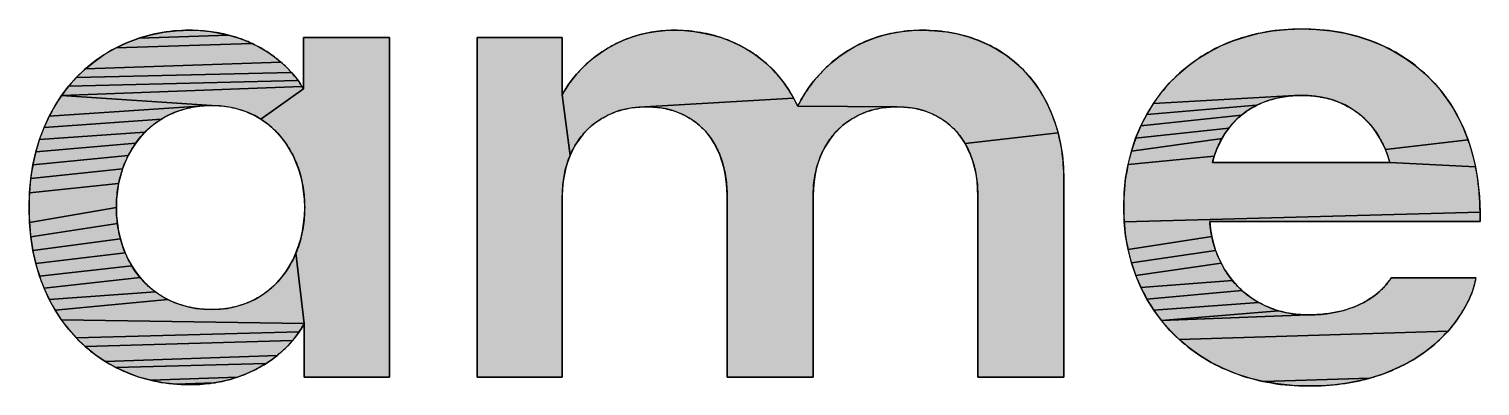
# Model space of a CAD drawing. Header units: millimetres. Extents: x 0 to 841, y 0 to 594.
# Drawn here: x 745.5 to 760.5, y 78.3 to 82 of the extents above; entities that cross this region are included whole.
import ezdxf

# ---------------------------------------------------------------- set-up
doc = ezdxf.new("R2010")
doc.units = ezdxf.units.MM
doc.header["$LTSCALE"] = 46.255
doc.layers.get('0').update_dxf_attribs({"linetype": 'CONTINUOUS'})

msp = doc.modelspace()

# ---------------------------------------------------------------- hatches: boundary and pattern name
at = {"linetype": 'CONTINUOUS'}
for points in [[(747.648, 81.909), (747.729, 81.88), (747.805, 81.848), (746.401, 81.802), (746.518, 81.857), (746.639, 81.902), (747.562, 81.934)], [(747.026, 81.978), (747.162, 81.983), (747.27, 81.98), (747.373, 81.97), (747.471, 81.955), (747.562, 81.934), (746.639, 81.902), (746.765, 81.937), (746.894, 81.963)], [(752.17, 81.983), (752.274, 81.98), (752.375, 81.971), (752.473, 81.955), (752.567, 81.934), (752.659, 81.907), (752.747, 81.875), (752.831, 81.837), (752.911, 81.794), (752.988, 81.746), (753.061, 81.692), (753.129, 81.635), (753.194, 81.572), (753.254, 81.506), (753.31, 81.435), (753.361, 81.359), (753.407, 81.28), (751.81, 81.188), (751.739, 81.18), (751.67, 81.168), (751.604, 81.151), (751.541, 81.129), (751.481, 81.102), (751.424, 81.071), (751.371, 81.036), (751.321, 80.997), (751.274, 80.954), (751.231, 80.908), (751.191, 80.857), (751.155, 80.804), (751.123, 80.747), (751.095, 80.686), (751.015, 81.316), (751.043, 81.366), (751.077, 81.418), (751.117, 81.473), (751.163, 81.529), (751.214, 81.585), (751.272, 81.64), (751.335, 81.694), (751.405, 81.746), (751.48, 81.795), (751.561, 81.84), (751.648, 81.88), (751.741, 81.915), (751.819, 81.938), (751.901, 81.957), (751.987, 81.971), (752.077, 81.98)], [(754.742, 81.983), (754.867, 81.979), (754.987, 81.966), (755.103, 81.945), (755.214, 81.916), (755.32, 81.879), (755.421, 81.834), (755.516, 81.782), (755.606, 81.724), (755.69, 81.658), (755.769, 81.586), (755.841, 81.508), (755.908, 81.424), (755.968, 81.334), (756.021, 81.238), (756.068, 81.138), (756.108, 81.032), (756.142, 80.922), (755.18, 80.81), (755.146, 80.863), (755.108, 80.913), (755.067, 80.959), (755.022, 81.002), (754.974, 81.04), (754.923, 81.074), (754.868, 81.105), (754.811, 81.13), (754.75, 81.152), (754.686, 81.169), (754.62, 81.181), (754.55, 81.188), (754.478, 81.191), (753.449, 81.198), (753.482, 81.259), (753.52, 81.323), (753.564, 81.389), (753.614, 81.455), (753.67, 81.522), (753.732, 81.587), (753.801, 81.65), (753.876, 81.71), (753.959, 81.767), (754.048, 81.819), (754.145, 81.865), (754.249, 81.905), (754.337, 81.932), (754.431, 81.954), (754.529, 81.97), (754.633, 81.98)], [(758.511, 81.992), (758.662, 81.997), (758.815, 81.992), (758.963, 81.977), (759.106, 81.952), (759.243, 81.918), (759.376, 81.875), (759.502, 81.823), (759.622, 81.761), (759.736, 81.692), (759.843, 81.613), (759.943, 81.527), (760.036, 81.433), (760.121, 81.331), (760.198, 81.221), (760.268, 81.104), (760.329, 80.98), (760.381, 80.849), (759.527, 80.747), (759.498, 80.809), (759.467, 80.868), (759.432, 80.923), (759.395, 80.975), (759.354, 81.023), (759.311, 81.068), (759.264, 81.109), (759.215, 81.146), (759.163, 81.18), (759.109, 81.21), (759.052, 81.236), (758.993, 81.258), (758.931, 81.276), (758.867, 81.29), (758.801, 81.3), (758.733, 81.307), (758.662, 81.309), (758.588, 81.307), (757.128, 81.226), (757.206, 81.334), (757.291, 81.434), (757.384, 81.527), (757.485, 81.613), (757.592, 81.691), (757.706, 81.76), (757.826, 81.821), (757.952, 81.874), (758.084, 81.917), (758.221, 81.952), (758.363, 81.977)], [(747.875, 81.812), (747.96, 81.762), (748.037, 81.709), (748.104, 81.654), (746.083, 81.584), (746.183, 81.665), (746.289, 81.738), (746.401, 81.802), (747.805, 81.848)], [(748.337, 81.378), (748.337, 81.907), (749.227, 81.907), (749.227, 78.389), (748.344, 78.389), (748.344, 78.945), (748.261, 79.677), (748.288, 79.749), (748.31, 79.823), (748.328, 79.901), (748.34, 79.981), (748.348, 80.063), (748.351, 80.148), (748.348, 80.232), (748.34, 80.315), (748.328, 80.395), (748.31, 80.472), (748.288, 80.547), (748.261, 80.619), (748.23, 80.687), (748.194, 80.753), (748.155, 80.815), (748.111, 80.873), (748.063, 80.927), (748.011, 80.977), (747.955, 81.022), (747.896, 81.063)], [(751.015, 80.266), (751.015, 78.389), (750.133, 78.389), (750.133, 81.907), (751.015, 81.907), (751.015, 81.316), (751.095, 80.686), (751.071, 80.623), (751.052, 80.557), (751.036, 80.488), (751.025, 80.416), (751.018, 80.342)], [(748.163, 81.6), (748.214, 81.547), (745.989, 81.493), (746.083, 81.584), (748.104, 81.654)], [(748.257, 81.497), (748.283, 81.463), (745.91, 81.403), (745.989, 81.493), (748.214, 81.547)], [(748.305, 81.431), (748.323, 81.402), (745.837, 81.307), (745.91, 81.403), (748.283, 81.463)], [(748.337, 81.378), (747.896, 81.063), (747.834, 81.1), (747.768, 81.131), (747.698, 81.157), (747.626, 81.177), (747.55, 81.192), (747.472, 81.201), (747.391, 81.204), (745.837, 81.307), (748.323, 81.402)], [(746.934, 81.1), (746.869, 81.063), (745.656, 80.976), (745.709, 81.093), (747.307, 81.201), (747.226, 81.192), (747.148, 81.177), (747.073, 81.157), (747.002, 81.131)], [(745.77, 81.203), (745.837, 81.307), (747.391, 81.204), (747.307, 81.201), (745.709, 81.093)], [(751.957, 81.188), (751.885, 81.191), (751.81, 81.188), (753.407, 81.28), (753.449, 81.198), (754.478, 81.191), (754.404, 81.188), (754.332, 81.18), (754.263, 81.168), (754.197, 81.151), (754.134, 81.129), (754.075, 81.102), (754.018, 81.071), (753.964, 81.036), (753.914, 80.997), (753.867, 80.954), (753.824, 80.908), (753.785, 80.857), (753.749, 80.804), (753.717, 80.747), (753.689, 80.686), (753.665, 80.623), (753.645, 80.557), (753.629, 80.488), (753.618, 80.416), (753.611, 80.342), (753.609, 80.266), (753.609, 78.389), (752.719, 78.389), (752.719, 80.266), (752.717, 80.344), (752.71, 80.42), (752.7, 80.492), (752.685, 80.562), (752.666, 80.629), (752.644, 80.692), (752.617, 80.753), (752.587, 80.81), (752.553, 80.863), (752.515, 80.913), (752.474, 80.959), (752.429, 81.002), (752.381, 81.04), (752.33, 81.074), (752.275, 81.105), (752.217, 81.13), (752.157, 81.152), (752.093, 81.169), (752.026, 81.181)], [(758.087, 81.141), (758.037, 81.103), (756.997, 80.992), (757.058, 81.112), (758.195, 81.206), (758.14, 81.176)], [(758.254, 81.233), (758.195, 81.206), (757.058, 81.112), (757.128, 81.226), (758.588, 81.307), (758.516, 81.3), (758.446, 81.289), (758.379, 81.275), (758.315, 81.256)], [(746.752, 80.977), (746.698, 80.927), (745.61, 80.853), (745.656, 80.976), (746.869, 81.063), (746.809, 81.022)], [(757.947, 81.017), (757.907, 80.969), (756.944, 80.865), (756.997, 80.992), (758.037, 81.103), (757.991, 81.062)], [(746.649, 80.873), (746.604, 80.815), (745.571, 80.724), (745.61, 80.853), (746.698, 80.927)], [(756.142, 80.922), (756.168, 80.808), (756.187, 80.689), (756.198, 80.566), (756.202, 80.44), (756.202, 78.389), (755.312, 78.389), (755.312, 80.266), (755.31, 80.344), (755.304, 80.42), (755.293, 80.492), (755.278, 80.562), (755.259, 80.629), (755.237, 80.692), (755.21, 80.753), (755.18, 80.81)], [(757.87, 80.917), (757.837, 80.863), (756.9, 80.732), (756.944, 80.865), (757.907, 80.969)], [(746.563, 80.753), (746.527, 80.687), (745.541, 80.589), (745.571, 80.724), (746.604, 80.815)], [(757.78, 80.744), (757.757, 80.68), (756.865, 80.594), (756.9, 80.732), (757.837, 80.863), (757.807, 80.805)], [(760.381, 80.849), (760.425, 80.712), (760.459, 80.568), (759.573, 80.613), (759.551, 80.682), (759.527, 80.747)], [(746.495, 80.619), (746.468, 80.547), (745.518, 80.447), (745.541, 80.589), (746.527, 80.687)], [(759.573, 80.613), (760.459, 80.568), (760.484, 80.417), (760.499, 80.261), (760.505, 80.099), (756.825, 79.999), (756.82, 80.148), (756.825, 80.301), (756.84, 80.45), (756.865, 80.594), (757.757, 80.68), (757.738, 80.613)], [(746.445, 80.472), (746.427, 80.395), (745.505, 80.3), (745.518, 80.447), (746.468, 80.547)], [(746.414, 80.315), (746.406, 80.232), (746.404, 80.148), (745.505, 79.993), (745.5, 80.148), (745.505, 80.3), (746.427, 80.395)], [(746.406, 80.063), (746.414, 79.981), (745.518, 79.845), (745.505, 79.993), (746.404, 80.148)], [(746.427, 79.901), (746.445, 79.823), (745.541, 79.702), (745.518, 79.845), (746.414, 79.981)], [(760.505, 80.099), (760.505, 80.002), (757.71, 80.002), (757.718, 79.924), (757.731, 79.849), (756.866, 79.713), (756.84, 79.853), (756.825, 79.999)], [(757.749, 79.775), (757.771, 79.704), (756.901, 79.576), (756.866, 79.713), (757.731, 79.849)], [(746.468, 79.749), (746.495, 79.677), (745.571, 79.566), (745.541, 79.702), (746.445, 79.823)], [(746.527, 79.608), (746.563, 79.543), (745.609, 79.436), (745.571, 79.566), (746.495, 79.677)], [(747.391, 79.091), (747.472, 79.094), (747.55, 79.103), (747.626, 79.118), (747.698, 79.139), (747.768, 79.165), (747.834, 79.196), (747.896, 79.232), (747.955, 79.273), (748.011, 79.319), (748.063, 79.368), (748.111, 79.423), (748.155, 79.481), (748.194, 79.543), (748.23, 79.608), (748.261, 79.677), (748.344, 78.945), (745.836, 78.983), (745.769, 79.086), (746.934, 79.196), (747.002, 79.165), (747.073, 79.139), (747.148, 79.118), (747.226, 79.103), (747.307, 79.094)], [(757.798, 79.636), (757.828, 79.57), (756.945, 79.445), (756.901, 79.576), (757.771, 79.704)], [(746.604, 79.481), (746.649, 79.423), (745.656, 79.313), (745.609, 79.436), (746.563, 79.543)], [(757.903, 79.447), (757.946, 79.391), (756.998, 79.319), (756.945, 79.445), (757.828, 79.57), (757.863, 79.507)], [(746.752, 79.319), (746.809, 79.273), (745.709, 79.196), (745.656, 79.313), (746.649, 79.423), (746.698, 79.368)], [(757.993, 79.338), (758.043, 79.288), (757.061, 79.199), (756.998, 79.319), (757.946, 79.391)], [(759.572, 79.396), (759.587, 79.418), (760.463, 79.418), (760.446, 79.34), (760.417, 79.255), (760.376, 79.162), (760.322, 79.066), (760.255, 78.967), (760.174, 78.868), (757.394, 78.781), (757.299, 78.875), (757.211, 78.976), (758.732, 79.035), (758.798, 79.037), (758.861, 79.041), (758.92, 79.047), (758.977, 79.055), (759.031, 79.066), (759.094, 79.081), (759.153, 79.1), (759.208, 79.12), (759.258, 79.142), (759.304, 79.165), (759.347, 79.19), (759.386, 79.215), (759.421, 79.241), (759.462, 79.275), (759.498, 79.309), (759.528, 79.34), (759.552, 79.37)], [(746.869, 79.232), (746.934, 79.196), (745.769, 79.086), (745.709, 79.196), (746.809, 79.273)], [(758.155, 79.201), (758.216, 79.164), (757.132, 79.084), (757.061, 79.199), (758.043, 79.288), (758.097, 79.243)], [(758.349, 79.102), (758.42, 79.079), (757.211, 78.976), (757.132, 79.084), (758.216, 79.164), (758.281, 79.131)], [(758.732, 79.035), (757.211, 78.976), (758.42, 79.079), (758.493, 79.06), (758.57, 79.046), (758.65, 79.038)], [(748.314, 78.892), (748.293, 78.859), (745.988, 78.797), (745.909, 78.887), (745.836, 78.983), (748.344, 78.945), (748.331, 78.92)], [(748.267, 78.823), (748.226, 78.771), (746.082, 78.707), (745.988, 78.797), (748.293, 78.859)], [(760.104, 78.794), (760.025, 78.723), (759.938, 78.654), (759.842, 78.588), (759.737, 78.527), (759.622, 78.472), (759.499, 78.423), (759.366, 78.38), (758.265, 78.345), (758.121, 78.381), (757.983, 78.426), (757.851, 78.48), (757.726, 78.543), (757.608, 78.614), (757.498, 78.694), (757.394, 78.781), (760.174, 78.868)], [(748.176, 78.716), (748.117, 78.659), (748.068, 78.616), (746.288, 78.554), (746.182, 78.626), (746.082, 78.707), (748.226, 78.771)], [(748.013, 78.574), (747.952, 78.533), (746.399, 78.491), (746.288, 78.554), (748.068, 78.616)], [(747.887, 78.493), (747.815, 78.456), (747.739, 78.421), (747.656, 78.391), (746.76, 78.358), (746.636, 78.392), (746.515, 78.437), (746.399, 78.491), (747.952, 78.533)], [(747.568, 78.364), (747.493, 78.346), (747.415, 78.332), (747.02, 78.317), (746.889, 78.333), (746.76, 78.358), (747.656, 78.391)], [(747.332, 78.321), (747.245, 78.315), (747.155, 78.312), (747.02, 78.317), (747.415, 78.332)], [(759.252, 78.352), (759.132, 78.329), (759.005, 78.312), (758.872, 78.302), (758.732, 78.299), (758.571, 78.304), (758.415, 78.32), (758.265, 78.345), (759.366, 78.38)]]:
    msp.add_hatch(color=7, dxfattribs=at).paths.add_polyline_path(points)

# ---------------------------------------------------------------- linework, layer by layer
at = {"color": 7, "linetype": 'CONTINUOUS'}
for p, q in [((749.227, 81.907), (748.337, 81.907)), ((748.337, 81.907), (748.337, 81.378)), ((749.227, 78.389), (749.227, 81.907)), ((751.015, 81.907), (750.133, 81.907)), ((750.133, 81.907), (750.133, 78.389)), ((751.015, 81.316), (751.015, 81.907)), ((759.573, 80.613), (757.738, 80.613)), ((756.202, 78.389), (756.202, 80.44)), ((751.015, 78.389), (751.015, 80.266)), ((752.719, 80.266), (752.719, 78.389)), ((753.609, 78.389), (753.609, 80.266)), ((755.312, 80.266), (755.312, 78.389)), ((757.71, 80.002), (760.505, 80.002)), ((760.505, 80.002), (760.505, 80.099)), ((760.463, 79.418), (759.587, 79.418)), ((748.344, 78.945), (748.344, 78.389)), ((748.344, 78.389), (749.227, 78.389)), ((750.133, 78.389), (751.015, 78.389)), ((752.719, 78.389), (753.609, 78.389)), ((755.312, 78.389), (756.202, 78.389))]:
    msp.add_line(p, q, dxfattribs=at)
for points in [[(747.162, 81.983), (747.12, 81.983), (747.079, 81.981), (747.039, 81.979), (746.998, 81.976), (746.958, 81.971), (746.918, 81.966), (746.878, 81.96), (746.839, 81.953), (746.8, 81.945), (746.761, 81.936), (746.722, 81.926), (746.684, 81.916), (746.647, 81.904), (746.609, 81.892), (746.572, 81.878), (746.536, 81.864), (746.5, 81.849), (746.464, 81.833), (746.429, 81.816), (746.394, 81.799), (746.36, 81.78), (746.326, 81.761), (746.293, 81.74), (746.26, 81.719), (746.228, 81.698), (746.196, 81.675), (746.165, 81.651), (746.134, 81.627), (746.104, 81.602), (746.074, 81.576), (746.045, 81.549), (746.017, 81.521), (745.989, 81.493), (745.963, 81.465), (745.937, 81.436), (745.912, 81.406), (745.888, 81.376), (745.864, 81.344), (745.841, 81.312), (745.818, 81.28), (745.796, 81.246), (745.775, 81.212), (745.755, 81.178), (745.735, 81.142), (745.716, 81.106), (745.698, 81.069), (745.68, 81.032), (745.663, 80.994), (745.647, 80.955), (745.632, 80.916), (745.617, 80.875), (745.603, 80.835), (745.59, 80.793), (745.578, 80.751), (745.567, 80.708), (745.557, 80.665), (745.547, 80.621), (745.538, 80.576), (745.53, 80.531), (745.523, 80.485), (745.517, 80.439), (745.512, 80.392), (745.508, 80.344), (745.504, 80.296), (745.502, 80.247), (745.501, 80.198), (745.5, 80.148)], [(747.648, 81.909), (747.729, 81.88), (747.805, 81.848), (746.401, 81.802), (746.518, 81.857), (746.639, 81.902), (747.562, 81.934), (747.648, 81.909)], [(747.026, 81.978), (747.162, 81.983), (747.27, 81.98), (747.373, 81.97), (747.471, 81.955), (747.562, 81.934), (746.639, 81.902), (746.765, 81.937), (746.894, 81.963), (747.026, 81.978)], [(748.337, 81.378), (748.333, 81.385), (748.329, 81.393), (748.324, 81.4), (748.319, 81.409), (748.314, 81.417), (748.308, 81.426), (748.302, 81.435), (748.296, 81.445), (748.289, 81.455), (748.281, 81.465), (748.273, 81.476), (748.265, 81.486), (748.257, 81.497), (748.247, 81.509), (748.236, 81.522), (748.225, 81.534), (748.214, 81.547), (748.202, 81.56), (748.19, 81.573), (748.177, 81.587), (748.163, 81.6), (748.149, 81.614), (748.135, 81.627), (748.12, 81.641), (748.104, 81.654), (748.088, 81.668), (748.072, 81.682), (748.054, 81.695), (748.037, 81.709), (748.018, 81.722), (747.999, 81.736), (747.98, 81.749), (747.96, 81.762), (747.94, 81.775), (747.919, 81.788), (747.897, 81.8), (747.875, 81.812), (747.854, 81.823), (747.832, 81.834), (747.81, 81.845), (747.788, 81.855), (747.765, 81.866), (747.741, 81.875), (747.717, 81.885), (747.693, 81.894), (747.668, 81.903), (747.642, 81.911), (747.616, 81.919), (747.589, 81.927), (747.562, 81.934), (747.538, 81.94), (747.514, 81.946), (747.489, 81.951), (747.464, 81.956), (747.439, 81.961), (747.413, 81.965), (747.387, 81.968), (747.36, 81.972), (747.333, 81.975), (747.305, 81.977), (747.278, 81.979), (747.249, 81.981), (747.22, 81.982), (747.191, 81.983), (747.162, 81.983)], [(752.17, 81.983), (752.274, 81.98), (752.375, 81.971), (752.473, 81.955), (752.567, 81.934), (752.659, 81.907), (752.747, 81.875), (752.831, 81.837), (752.911, 81.794), (752.988, 81.746), (753.061, 81.692), (753.129, 81.635), (753.194, 81.572), (753.254, 81.506), (753.31, 81.435), (753.361, 81.359), (753.407, 81.28), (751.81, 81.188), (751.739, 81.18), (751.67, 81.168), (751.604, 81.151), (751.541, 81.129), (751.481, 81.102), (751.424, 81.071), (751.371, 81.036), (751.321, 80.997), (751.274, 80.954), (751.231, 80.908), (751.191, 80.857), (751.155, 80.804), (751.123, 80.747), (751.095, 80.686), (751.015, 81.316), (751.043, 81.366), (751.077, 81.418), (751.117, 81.473), (751.163, 81.529), (751.214, 81.585), (751.272, 81.64), (751.335, 81.694), (751.405, 81.746), (751.48, 81.795), (751.561, 81.84), (751.648, 81.88), (751.741, 81.915), (751.819, 81.938), (751.901, 81.957), (751.987, 81.971), (752.077, 81.98), (752.17, 81.983)], [(752.17, 81.983), (752.142, 81.983), (752.115, 81.982), (752.087, 81.981), (752.061, 81.979), (752.034, 81.977), (752.008, 81.974), (751.982, 81.971), (751.957, 81.967), (751.931, 81.963), (751.906, 81.958), (751.882, 81.953), (751.858, 81.948), (751.834, 81.942), (751.81, 81.936), (751.787, 81.929), (751.764, 81.922), (751.741, 81.915), (751.716, 81.906), (751.691, 81.897), (751.666, 81.888), (751.642, 81.878), (751.619, 81.867), (751.595, 81.857), (751.573, 81.846), (751.55, 81.834), (751.528, 81.822), (751.507, 81.81), (751.485, 81.798), (751.465, 81.785), (751.444, 81.772), (751.424, 81.759), (751.405, 81.746), (751.383, 81.73), (751.361, 81.714), (751.341, 81.698), (751.32, 81.682), (751.301, 81.665), (751.281, 81.648), (751.263, 81.632), (751.245, 81.615), (751.227, 81.597), (751.21, 81.58), (751.194, 81.563), (751.178, 81.546), (751.163, 81.529), (751.148, 81.511), (751.134, 81.494), (751.12, 81.477), (751.107, 81.46), (751.095, 81.443), (751.083, 81.427), (751.071, 81.41), (751.061, 81.394), (751.051, 81.378), (751.041, 81.362), (751.032, 81.346), (751.023, 81.331), (751.015, 81.316)], [(753.449, 81.198), (753.437, 81.223), (753.424, 81.248), (753.411, 81.273), (753.398, 81.298), (753.384, 81.322), (753.369, 81.346), (753.355, 81.369), (753.339, 81.392), (753.324, 81.415), (753.308, 81.437), (753.291, 81.459), (753.274, 81.481), (753.257, 81.502), (753.239, 81.523), (753.221, 81.543), (753.203, 81.563), (753.184, 81.583), (753.164, 81.602), (753.145, 81.621), (753.125, 81.639), (753.104, 81.657), (753.083, 81.674), (753.062, 81.691), (753.04, 81.708), (753.018, 81.724), (752.996, 81.74), (752.973, 81.755), (752.95, 81.77), (752.927, 81.785), (752.903, 81.799), (752.879, 81.812), (752.854, 81.825), (752.829, 81.837), (752.804, 81.85), (752.779, 81.861), (752.753, 81.872), (752.726, 81.883), (752.7, 81.893), (752.673, 81.902), (752.646, 81.911), (752.618, 81.92), (752.591, 81.928), (752.562, 81.935), (752.534, 81.942), (752.505, 81.949), (752.476, 81.955), (752.447, 81.96), (752.417, 81.965), (752.387, 81.969), (752.357, 81.973), (752.326, 81.976), (752.296, 81.979), (752.265, 81.981), (752.233, 81.982), (752.202, 81.983), (752.17, 81.983)], [(754.742, 81.983), (754.867, 81.979), (754.987, 81.966), (755.103, 81.945), (755.214, 81.916), (755.32, 81.879), (755.421, 81.834), (755.516, 81.782), (755.606, 81.724), (755.69, 81.658), (755.769, 81.586), (755.841, 81.508), (755.908, 81.424), (755.968, 81.334), (756.021, 81.238), (756.068, 81.138), (756.108, 81.032), (756.142, 80.922), (755.18, 80.81), (755.146, 80.863), (755.108, 80.913), (755.067, 80.959), (755.022, 81.002), (754.974, 81.04), (754.923, 81.074), (754.868, 81.105), (754.811, 81.13), (754.75, 81.152), (754.686, 81.169), (754.62, 81.181), (754.55, 81.188), (754.478, 81.191), (753.449, 81.198), (753.482, 81.259), (753.52, 81.323), (753.564, 81.389), (753.614, 81.455), (753.67, 81.522), (753.732, 81.587), (753.801, 81.65), (753.876, 81.71), (753.959, 81.767), (754.048, 81.819), (754.145, 81.865), (754.249, 81.905), (754.337, 81.932), (754.431, 81.954), (754.529, 81.97), (754.633, 81.98), (754.742, 81.983)], [(754.742, 81.983), (754.709, 81.983), (754.677, 81.982), (754.646, 81.981), (754.614, 81.978), (754.584, 81.976), (754.553, 81.973), (754.523, 81.969), (754.494, 81.965), (754.465, 81.96), (754.436, 81.955), (754.408, 81.949), (754.381, 81.943), (754.353, 81.936), (754.327, 81.929), (754.3, 81.922), (754.274, 81.914), (754.249, 81.905), (754.22, 81.895), (754.192, 81.885), (754.165, 81.874), (754.138, 81.862), (754.112, 81.851), (754.086, 81.838), (754.061, 81.825), (754.036, 81.812), (754.012, 81.799), (753.988, 81.785), (753.965, 81.771), (753.942, 81.756), (753.92, 81.741), (753.898, 81.726), (753.876, 81.71), (753.853, 81.692), (753.829, 81.674), (753.807, 81.655), (753.785, 81.636), (753.763, 81.616), (753.742, 81.597), (753.722, 81.577), (753.703, 81.557), (753.684, 81.537), (753.665, 81.516), (753.648, 81.496), (753.63, 81.476), (753.614, 81.455), (753.596, 81.433), (753.58, 81.411), (753.564, 81.389), (753.549, 81.367), (753.534, 81.345), (753.52, 81.323), (753.506, 81.302), (753.494, 81.28), (753.482, 81.259), (753.47, 81.238), (753.459, 81.218), (753.449, 81.198)], [(756.202, 80.44), (756.202, 80.479), (756.201, 80.518), (756.199, 80.557), (756.196, 80.595), (756.193, 80.633), (756.189, 80.671), (756.184, 80.708), (756.179, 80.745), (756.173, 80.782), (756.166, 80.818), (756.158, 80.854), (756.15, 80.889), (756.141, 80.924), (756.132, 80.958), (756.121, 80.992), (756.111, 81.026), (756.099, 81.059), (756.087, 81.092), (756.074, 81.124), (756.06, 81.156), (756.046, 81.187), (756.031, 81.218), (756.016, 81.249), (756, 81.278), (755.983, 81.308), (755.966, 81.337), (755.948, 81.365), (755.93, 81.393), (755.91, 81.42), (755.891, 81.447), (755.87, 81.473), (755.849, 81.498), (755.828, 81.523), (755.806, 81.548), (755.783, 81.572), (755.76, 81.595), (755.736, 81.618), (755.712, 81.64), (755.687, 81.661), (755.661, 81.682), (755.635, 81.702), (755.609, 81.722), (755.581, 81.741), (755.554, 81.759), (755.526, 81.777), (755.497, 81.794), (755.468, 81.81), (755.438, 81.825), (755.408, 81.84), (755.377, 81.855), (755.346, 81.868), (755.314, 81.881), (755.282, 81.893), (755.249, 81.904), (755.216, 81.915), (755.182, 81.925), (755.148, 81.934), (755.113, 81.942), (755.078, 81.95), (755.042, 81.957), (755.006, 81.963), (754.97, 81.968), (754.933, 81.973), (754.896, 81.977), (754.858, 81.979), (754.82, 81.982), (754.781, 81.983), (754.742, 81.983)], [(758.662, 81.997), (758.615, 81.996), (758.568, 81.995), (758.522, 81.993), (758.476, 81.989), (758.43, 81.985), (758.385, 81.98), (758.34, 81.973), (758.296, 81.966), (758.252, 81.958), (758.209, 81.949), (758.166, 81.939), (758.124, 81.928), (758.082, 81.917), (758.04, 81.904), (758, 81.891), (757.959, 81.877), (757.92, 81.862), (757.881, 81.846), (757.842, 81.829), (757.804, 81.811), (757.767, 81.793), (757.73, 81.773), (757.694, 81.753), (757.658, 81.732), (757.623, 81.711), (757.589, 81.688), (757.555, 81.665), (757.522, 81.641), (757.489, 81.616), (757.458, 81.591), (757.426, 81.565), (757.396, 81.538), (757.366, 81.51), (757.337, 81.482), (757.309, 81.453), (757.281, 81.423), (757.254, 81.392), (757.228, 81.361), (757.202, 81.329), (757.177, 81.297), (757.153, 81.264), (757.13, 81.23), (757.108, 81.195), (757.086, 81.16), (757.065, 81.124), (757.045, 81.088), (757.025, 81.051), (757.007, 81.013), (756.989, 80.975), (756.972, 80.936), (756.956, 80.897), (756.941, 80.857), (756.927, 80.817), (756.913, 80.776), (756.901, 80.734), (756.889, 80.692), (756.878, 80.649), (756.868, 80.606), (756.859, 80.563), (756.851, 80.518), (756.844, 80.474), (756.837, 80.429), (756.832, 80.383), (756.828, 80.337), (756.824, 80.29), (756.822, 80.243), (756.82, 80.196), (756.82, 80.148)], [(758.511, 81.992), (758.662, 81.997), (758.815, 81.992), (758.963, 81.977), (759.106, 81.952), (759.243, 81.918), (759.376, 81.875), (759.502, 81.823), (759.622, 81.761), (759.736, 81.692), (759.843, 81.613), (759.943, 81.527), (760.036, 81.433), (760.121, 81.331), (760.198, 81.221), (760.268, 81.104), (760.329, 80.98), (760.381, 80.849), (759.527, 80.747), (759.498, 80.809), (759.467, 80.868), (759.432, 80.923), (759.395, 80.975), (759.354, 81.023), (759.311, 81.068), (759.264, 81.109), (759.215, 81.146), (759.163, 81.18), (759.109, 81.21), (759.052, 81.236), (758.993, 81.258), (758.931, 81.276), (758.867, 81.29), (758.801, 81.3), (758.733, 81.307), (758.662, 81.309), (758.588, 81.307), (757.128, 81.226), (757.206, 81.334), (757.291, 81.434), (757.384, 81.527), (757.485, 81.613), (757.592, 81.691), (757.706, 81.76), (757.826, 81.821), (757.952, 81.874), (758.084, 81.917), (758.221, 81.952), (758.363, 81.977), (758.511, 81.992)], [(760.505, 80.099), (760.504, 80.15), (760.503, 80.2), (760.5, 80.249), (760.497, 80.298), (760.492, 80.347), (760.487, 80.395), (760.481, 80.442), (760.474, 80.489), (760.466, 80.535), (760.457, 80.581), (760.447, 80.626), (760.436, 80.67), (760.424, 80.714), (760.412, 80.757), (760.399, 80.799), (760.384, 80.841), (760.369, 80.883), (760.353, 80.923), (760.336, 80.963), (760.319, 81.002), (760.3, 81.041), (760.281, 81.079), (760.261, 81.116), (760.24, 81.153), (760.219, 81.189), (760.196, 81.224), (760.173, 81.259), (760.149, 81.293), (760.124, 81.326), (760.099, 81.358), (760.073, 81.39), (760.046, 81.421), (760.018, 81.451), (759.99, 81.481), (759.961, 81.51), (759.931, 81.538), (759.901, 81.565), (759.87, 81.591), (759.838, 81.617), (759.806, 81.642), (759.773, 81.666), (759.739, 81.689), (759.704, 81.712), (759.669, 81.734), (759.634, 81.755), (759.598, 81.775), (759.561, 81.794), (759.523, 81.812), (759.485, 81.83), (759.447, 81.847), (759.408, 81.863), (759.368, 81.878), (759.328, 81.892), (759.287, 81.905), (759.245, 81.918), (759.204, 81.929), (759.161, 81.94), (759.118, 81.95), (759.075, 81.959), (759.031, 81.967), (758.986, 81.974), (758.941, 81.98), (758.896, 81.985), (758.85, 81.989), (758.804, 81.993), (758.757, 81.995), (758.71, 81.996), (758.662, 81.997)], [(747.875, 81.812), (747.96, 81.762), (748.037, 81.709), (748.104, 81.654), (746.083, 81.584), (746.183, 81.665), (746.289, 81.738), (746.401, 81.802), (747.805, 81.848), (747.875, 81.812)], [(748.337, 81.378), (748.337, 81.907), (749.227, 81.907), (749.227, 78.389), (748.344, 78.389), (748.344, 78.945), (748.261, 79.677), (748.288, 79.749), (748.31, 79.823), (748.328, 79.901), (748.34, 79.981), (748.348, 80.063), (748.351, 80.148), (748.348, 80.232), (748.34, 80.315), (748.328, 80.395), (748.31, 80.472), (748.288, 80.547), (748.261, 80.619), (748.23, 80.687), (748.194, 80.753), (748.155, 80.815), (748.111, 80.873), (748.063, 80.927), (748.011, 80.977), (747.955, 81.022), (747.896, 81.063), (748.337, 81.378)], [(751.015, 80.266), (751.015, 78.389), (750.133, 78.389), (750.133, 81.907), (751.015, 81.907), (751.015, 81.316), (751.095, 80.686), (751.071, 80.623), (751.052, 80.557), (751.036, 80.488), (751.025, 80.416), (751.018, 80.342), (751.015, 80.266)], [(748.163, 81.6), (748.214, 81.547), (745.989, 81.493), (746.083, 81.584), (748.104, 81.654), (748.163, 81.6)], [(748.257, 81.497), (748.283, 81.463), (745.91, 81.403), (745.989, 81.493), (748.214, 81.547), (748.257, 81.497)], [(748.305, 81.431), (748.323, 81.402), (745.837, 81.307), (745.91, 81.403), (748.283, 81.463), (748.305, 81.431)], [(748.337, 81.378), (747.896, 81.063), (747.834, 81.1), (747.768, 81.131), (747.698, 81.157), (747.626, 81.177), (747.55, 81.192), (747.472, 81.201), (747.391, 81.204), (745.837, 81.307), (748.323, 81.402), (748.337, 81.378)], [(746.934, 81.1), (746.869, 81.063), (745.656, 80.976), (745.709, 81.093), (747.307, 81.201), (747.226, 81.192), (747.148, 81.177), (747.073, 81.157), (747.002, 81.131), (746.934, 81.1)], [(745.77, 81.203), (745.837, 81.307), (747.391, 81.204), (747.307, 81.201), (745.709, 81.093), (745.77, 81.203)], [(746.404, 80.148), (746.404, 80.174), (746.405, 80.2), (746.406, 80.226), (746.408, 80.252), (746.41, 80.277), (746.413, 80.303), (746.416, 80.328), (746.42, 80.352), (746.424, 80.377), (746.429, 80.401), (746.434, 80.426), (746.439, 80.45), (746.445, 80.473), (746.452, 80.497), (746.459, 80.52), (746.466, 80.543), (746.474, 80.565), (746.482, 80.587), (746.491, 80.609), (746.5, 80.631), (746.51, 80.652), (746.52, 80.674), (746.53, 80.694), (746.541, 80.715), (746.553, 80.735), (746.565, 80.755), (746.577, 80.774), (746.589, 80.793), (746.602, 80.812), (746.616, 80.83), (746.629, 80.848), (746.644, 80.866), (746.658, 80.883), (746.673, 80.9), (746.689, 80.917), (746.704, 80.933), (746.721, 80.949), (746.737, 80.964), (746.754, 80.979), (746.771, 80.993), (746.789, 81.007), (746.807, 81.021), (746.825, 81.034), (746.844, 81.047), (746.863, 81.059), (746.882, 81.071), (746.902, 81.083), (746.922, 81.093), (746.943, 81.104), (746.964, 81.114), (746.985, 81.123), (747.006, 81.132), (747.028, 81.141), (747.05, 81.149), (747.072, 81.156), (747.095, 81.163), (747.118, 81.17), (747.141, 81.176), (747.165, 81.181), (747.189, 81.186), (747.213, 81.19), (747.238, 81.194), (747.263, 81.197), (747.288, 81.2), (747.313, 81.202), (747.339, 81.203), (747.365, 81.204), (747.391, 81.204)], [(747.391, 81.204), (747.416, 81.204), (747.441, 81.203), (747.466, 81.202), (747.491, 81.2), (747.515, 81.197), (747.539, 81.194), (747.563, 81.19), (747.586, 81.186), (747.609, 81.181), (747.632, 81.176), (747.655, 81.17), (747.677, 81.163), (747.699, 81.156), (747.721, 81.149), (747.742, 81.141), (747.764, 81.132), (747.784, 81.123), (747.805, 81.114), (747.825, 81.104), (747.845, 81.093), (747.864, 81.083), (747.884, 81.071), (747.903, 81.059), (747.921, 81.047), (747.939, 81.034), (747.957, 81.021), (747.975, 81.007), (747.992, 80.993), (748.009, 80.979), (748.025, 80.964), (748.041, 80.949), (748.057, 80.933), (748.072, 80.917), (748.087, 80.9), (748.102, 80.883), (748.116, 80.866), (748.13, 80.848), (748.143, 80.83), (748.156, 80.812), (748.169, 80.793), (748.181, 80.774), (748.193, 80.755), (748.205, 80.735), (748.216, 80.715), (748.227, 80.694), (748.237, 80.674), (748.247, 80.652), (748.256, 80.631), (748.265, 80.609), (748.274, 80.587), (748.282, 80.565), (748.29, 80.543), (748.297, 80.52), (748.304, 80.497), (748.31, 80.473), (748.316, 80.45), (748.321, 80.426), (748.326, 80.401), (748.331, 80.377), (748.335, 80.352), (748.339, 80.328), (748.342, 80.303), (748.345, 80.277), (748.347, 80.252), (748.348, 80.226), (748.35, 80.2), (748.35, 80.174), (748.351, 80.148)], [(751.015, 80.266), (751.016, 80.29), (751.016, 80.313), (751.017, 80.337), (751.019, 80.36), (751.021, 80.383), (751.023, 80.406), (751.026, 80.428), (751.029, 80.45), (751.033, 80.472), (751.037, 80.494), (751.042, 80.516), (751.046, 80.537), (751.052, 80.558), (751.057, 80.579), (751.064, 80.599), (751.07, 80.619), (751.077, 80.639), (751.084, 80.659), (751.092, 80.678), (751.1, 80.697), (751.108, 80.716), (751.117, 80.734), (751.127, 80.753), (751.136, 80.771), (751.146, 80.788), (751.156, 80.805), (751.167, 80.822), (751.178, 80.839), (751.19, 80.855), (751.201, 80.871), (751.213, 80.887), (751.226, 80.902), (751.239, 80.917), (751.252, 80.932), (751.265, 80.946), (751.279, 80.96), (751.293, 80.973), (751.308, 80.986), (751.323, 80.999), (751.338, 81.012), (751.354, 81.024), (751.369, 81.035), (751.386, 81.047), (751.402, 81.057), (751.419, 81.068), (751.436, 81.078), (751.453, 81.088), (751.471, 81.097), (751.489, 81.106), (751.507, 81.114), (751.526, 81.122), (751.545, 81.13), (751.564, 81.137), (751.583, 81.144), (751.603, 81.15), (751.623, 81.156), (751.644, 81.162), (751.664, 81.166), (751.685, 81.171), (751.706, 81.175), (751.728, 81.179), (751.749, 81.182), (751.771, 81.184), (751.793, 81.187), (751.816, 81.188), (751.838, 81.19), (751.861, 81.19), (751.885, 81.191)], [(751.957, 81.188), (751.885, 81.191), (751.81, 81.188), (753.407, 81.28), (753.449, 81.198), (754.478, 81.191), (754.404, 81.188), (754.332, 81.18), (754.263, 81.168), (754.197, 81.151), (754.134, 81.129), (754.075, 81.102), (754.018, 81.071), (753.964, 81.036), (753.914, 80.997), (753.867, 80.954), (753.824, 80.908), (753.785, 80.857), (753.749, 80.804), (753.717, 80.747), (753.689, 80.686), (753.665, 80.623), (753.645, 80.557), (753.629, 80.488), (753.618, 80.416), (753.611, 80.342), (753.609, 80.266), (753.609, 78.389), (752.719, 78.389), (752.719, 80.266), (752.717, 80.344), (752.71, 80.42), (752.7, 80.492), (752.685, 80.562), (752.666, 80.629), (752.644, 80.692), (752.617, 80.753), (752.587, 80.81), (752.553, 80.863), (752.515, 80.913), (752.474, 80.959), (752.429, 81.002), (752.381, 81.04), (752.33, 81.074), (752.275, 81.105), (752.217, 81.13), (752.157, 81.152), (752.093, 81.169), (752.026, 81.181), (751.957, 81.188)], [(751.885, 81.191), (751.907, 81.19), (751.929, 81.19), (751.952, 81.188), (751.973, 81.187), (751.995, 81.185), (752.016, 81.182), (752.037, 81.179), (752.058, 81.176), (752.078, 81.172), (752.099, 81.167), (752.118, 81.162), (752.138, 81.157), (752.157, 81.151), (752.177, 81.145), (752.195, 81.139), (752.214, 81.132), (752.232, 81.124), (752.25, 81.117), (752.268, 81.108), (752.285, 81.1), (752.302, 81.091), (752.319, 81.081), (752.335, 81.071), (752.351, 81.061), (752.367, 81.05), (752.382, 81.039), (752.398, 81.028), (752.412, 81.016), (752.427, 81.004), (752.441, 80.991), (752.455, 80.978), (752.469, 80.965), (752.482, 80.951), (752.495, 80.937), (752.507, 80.922), (752.52, 80.908), (752.531, 80.892), (752.543, 80.877), (752.554, 80.861), (752.565, 80.845), (752.576, 80.828), (752.586, 80.811), (752.596, 80.794), (752.605, 80.777), (752.614, 80.759), (752.623, 80.741), (752.631, 80.722), (752.639, 80.703), (752.647, 80.684), (752.654, 80.665), (752.661, 80.645), (752.668, 80.625), (752.674, 80.605), (752.679, 80.584), (752.685, 80.563), (752.69, 80.542), (752.694, 80.52), (752.699, 80.499), (752.702, 80.476), (752.706, 80.454), (752.709, 80.431), (752.712, 80.409), (752.714, 80.385), (752.716, 80.362), (752.717, 80.338), (752.718, 80.314), (752.719, 80.29), (752.719, 80.266)], [(753.609, 80.266), (753.609, 80.29), (753.61, 80.313), (753.611, 80.337), (753.612, 80.36), (753.614, 80.383), (753.617, 80.406), (753.62, 80.428), (753.623, 80.45), (753.626, 80.472), (753.63, 80.494), (753.635, 80.516), (753.64, 80.537), (753.645, 80.558), (753.651, 80.579), (753.657, 80.599), (753.663, 80.619), (753.67, 80.639), (753.678, 80.659), (753.685, 80.678), (753.693, 80.697), (753.702, 80.716), (753.711, 80.734), (753.72, 80.753), (753.729, 80.771), (753.739, 80.788), (753.75, 80.805), (753.76, 80.822), (753.771, 80.839), (753.783, 80.855), (753.795, 80.871), (753.807, 80.887), (753.819, 80.902), (753.832, 80.917), (753.845, 80.932), (753.859, 80.946), (753.873, 80.96), (753.887, 80.973), (753.901, 80.986), (753.916, 80.999), (753.931, 81.012), (753.947, 81.024), (753.963, 81.035), (753.979, 81.047), (753.995, 81.057), (754.012, 81.068), (754.029, 81.078), (754.047, 81.088), (754.064, 81.097), (754.082, 81.106), (754.101, 81.114), (754.119, 81.122), (754.138, 81.13), (754.157, 81.137), (754.177, 81.144), (754.197, 81.15), (754.217, 81.156), (754.237, 81.162), (754.257, 81.166), (754.278, 81.171), (754.299, 81.175), (754.321, 81.179), (754.343, 81.182), (754.364, 81.184), (754.387, 81.187), (754.409, 81.188), (754.432, 81.19), (754.455, 81.19), (754.478, 81.191)], [(754.478, 81.191), (754.501, 81.19), (754.523, 81.19), (754.545, 81.188), (754.567, 81.187), (754.588, 81.185), (754.609, 81.182), (754.63, 81.179), (754.651, 81.176), (754.672, 81.172), (754.692, 81.167), (754.712, 81.162), (754.731, 81.157), (754.751, 81.151), (754.77, 81.145), (754.789, 81.139), (754.807, 81.132), (754.825, 81.124), (754.843, 81.117), (754.861, 81.108), (754.878, 81.1), (754.895, 81.091), (754.912, 81.081), (754.928, 81.071), (754.944, 81.061), (754.96, 81.05), (754.976, 81.039), (754.991, 81.028), (755.006, 81.016), (755.02, 81.004), (755.034, 80.991), (755.048, 80.978), (755.062, 80.965), (755.075, 80.951), (755.088, 80.937), (755.101, 80.922), (755.113, 80.908), (755.125, 80.892), (755.136, 80.877), (755.147, 80.861), (755.158, 80.845), (755.169, 80.828), (755.179, 80.811), (755.189, 80.794), (755.198, 80.777), (755.207, 80.759), (755.216, 80.741), (755.224, 80.722), (755.232, 80.703), (755.24, 80.684), (755.247, 80.665), (755.254, 80.645), (755.261, 80.625), (755.267, 80.605), (755.273, 80.584), (755.278, 80.563), (755.283, 80.542), (755.288, 80.52), (755.292, 80.499), (755.296, 80.476), (755.299, 80.454), (755.302, 80.431), (755.305, 80.409), (755.307, 80.385), (755.309, 80.362), (755.31, 80.338), (755.311, 80.314), (755.312, 80.29), (755.312, 80.266)], [(758.087, 81.141), (758.037, 81.103), (756.997, 80.992), (757.058, 81.112), (758.195, 81.206), (758.14, 81.176), (758.087, 81.141)], [(758.254, 81.233), (758.195, 81.206), (757.058, 81.112), (757.128, 81.226), (758.588, 81.307), (758.516, 81.3), (758.446, 81.289), (758.379, 81.275), (758.315, 81.256), (758.254, 81.233)], [(757.738, 80.613), (757.743, 80.635), (757.749, 80.655), (757.756, 80.676), (757.762, 80.696), (757.769, 80.716), (757.777, 80.736), (757.785, 80.755), (757.793, 80.774), (757.801, 80.793), (757.81, 80.812), (757.819, 80.83), (757.828, 80.848), (757.838, 80.865), (757.848, 80.883), (757.859, 80.9), (757.87, 80.917), (757.881, 80.933), (757.892, 80.949), (757.904, 80.965), (757.916, 80.98), (757.928, 80.995), (757.941, 81.01), (757.954, 81.025), (757.968, 81.039), (757.981, 81.053), (757.995, 81.066), (758.009, 81.079), (758.024, 81.092), (758.039, 81.105), (758.054, 81.117), (758.07, 81.129), (758.085, 81.14), (758.101, 81.151), (758.118, 81.162), (758.134, 81.172), (758.151, 81.182), (758.169, 81.192), (758.186, 81.201), (758.204, 81.21), (758.222, 81.219), (758.24, 81.227), (758.259, 81.235), (758.278, 81.242), (758.297, 81.249), (758.316, 81.256), (758.336, 81.262), (758.356, 81.268), (758.376, 81.274), (758.397, 81.279), (758.418, 81.284), (758.439, 81.288), (758.46, 81.292), (758.481, 81.295), (758.503, 81.298), (758.525, 81.301), (758.547, 81.303), (758.57, 81.305), (758.593, 81.307), (758.616, 81.308), (758.639, 81.309), (758.662, 81.309)], [(758.662, 81.309), (758.685, 81.309), (758.707, 81.308), (758.729, 81.307), (758.751, 81.305), (758.773, 81.304), (758.794, 81.301), (758.816, 81.299), (758.837, 81.296), (758.857, 81.292), (758.878, 81.288), (758.898, 81.284), (758.919, 81.279), (758.938, 81.274), (758.958, 81.269), (758.978, 81.263), (758.997, 81.256), (759.016, 81.25), (759.035, 81.243), (759.053, 81.235), (759.071, 81.227), (759.089, 81.219), (759.107, 81.211), (759.125, 81.202), (759.142, 81.192), (759.159, 81.182), (759.176, 81.172), (759.192, 81.162), (759.208, 81.151), (759.224, 81.14), (759.24, 81.128), (759.256, 81.116), (759.271, 81.104), (759.286, 81.091), (759.3, 81.078), (759.314, 81.064), (759.328, 81.05), (759.342, 81.036), (759.356, 81.022), (759.369, 81.007), (759.382, 80.991), (759.394, 80.976), (759.406, 80.96), (759.418, 80.944), (759.43, 80.927), (759.441, 80.91), (759.452, 80.892), (759.463, 80.875), (759.474, 80.857), (759.484, 80.838), (759.493, 80.819), (759.503, 80.8), (759.512, 80.781), (759.521, 80.761), (759.529, 80.741), (759.537, 80.721), (759.545, 80.7), (759.553, 80.679), (759.56, 80.657), (759.566, 80.636), (759.573, 80.613)], [(746.752, 80.977), (746.698, 80.927), (745.61, 80.853), (745.656, 80.976), (746.869, 81.063), (746.809, 81.022), (746.752, 80.977)], [(757.947, 81.017), (757.907, 80.969), (756.944, 80.865), (756.997, 80.992), (758.037, 81.103), (757.991, 81.062), (757.947, 81.017)], [(746.649, 80.873), (746.604, 80.815), (745.571, 80.724), (745.61, 80.853), (746.698, 80.927), (746.649, 80.873)], [(756.142, 80.922), (756.168, 80.808), (756.187, 80.689), (756.198, 80.566), (756.202, 80.44), (756.202, 78.389), (755.312, 78.389), (755.312, 80.266), (755.31, 80.344), (755.304, 80.42), (755.293, 80.492), (755.278, 80.562), (755.259, 80.629), (755.237, 80.692), (755.21, 80.753), (755.18, 80.81), (756.142, 80.922)], [(757.87, 80.917), (757.837, 80.863), (756.9, 80.732), (756.944, 80.865), (757.907, 80.969), (757.87, 80.917)], [(746.563, 80.753), (746.527, 80.687), (745.541, 80.589), (745.571, 80.724), (746.604, 80.815), (746.563, 80.753)], [(757.78, 80.744), (757.757, 80.68), (756.865, 80.594), (756.9, 80.732), (757.837, 80.863), (757.807, 80.805), (757.78, 80.744)], [(760.381, 80.849), (760.425, 80.712), (760.459, 80.568), (759.573, 80.613), (759.551, 80.682), (759.527, 80.747), (760.381, 80.849)], [(746.495, 80.619), (746.468, 80.547), (745.518, 80.447), (745.541, 80.589), (746.527, 80.687), (746.495, 80.619)], [(759.573, 80.613), (760.459, 80.568), (760.484, 80.417), (760.499, 80.261), (760.505, 80.099), (756.825, 79.999), (756.82, 80.148), (756.825, 80.301), (756.84, 80.45), (756.865, 80.594), (757.757, 80.68), (757.738, 80.613), (759.573, 80.613)], [(746.445, 80.472), (746.427, 80.395), (745.505, 80.3), (745.518, 80.447), (746.468, 80.547), (746.445, 80.472)], [(746.414, 80.315), (746.406, 80.232), (746.404, 80.148), (745.505, 79.993), (745.5, 80.148), (745.505, 80.3), (746.427, 80.395), (746.414, 80.315)], [(745.5, 80.148), (745.501, 80.099), (745.502, 80.05), (745.504, 80.002), (745.507, 79.955), (745.511, 79.908), (745.516, 79.861), (745.522, 79.816), (745.529, 79.771), (745.536, 79.726), (745.544, 79.683), (745.553, 79.639), (745.563, 79.597), (745.574, 79.555), (745.585, 79.514), (745.598, 79.473), (745.611, 79.433), (745.624, 79.393), (745.639, 79.355), (745.654, 79.317), (745.67, 79.279), (745.687, 79.242), (745.704, 79.206), (745.722, 79.171), (745.741, 79.136), (745.76, 79.102), (745.78, 79.068), (745.801, 79.035), (745.822, 79.003), (745.844, 78.972), (745.867, 78.941), (745.89, 78.911), (745.914, 78.881), (745.938, 78.853), (745.963, 78.824), (745.988, 78.797), (746.017, 78.768), (746.046, 78.74), (746.076, 78.713), (746.106, 78.686), (746.137, 78.66), (746.169, 78.636), (746.201, 78.612), (746.234, 78.589), (746.267, 78.567), (746.301, 78.545), (746.336, 78.525), (746.37, 78.506), (746.406, 78.487), (746.442, 78.469), (746.478, 78.453), (746.515, 78.437), (746.552, 78.422), (746.59, 78.408), (746.628, 78.395), (746.666, 78.383), (746.705, 78.372), (746.745, 78.361), (746.784, 78.352), (746.824, 78.344), (746.864, 78.336), (746.905, 78.33), (746.946, 78.325), (746.987, 78.32), (747.029, 78.317), (747.07, 78.314), (747.112, 78.313), (747.155, 78.312)], [(746.406, 80.063), (746.414, 79.981), (745.518, 79.845), (745.505, 79.993), (746.404, 80.148), (746.406, 80.063)], [(747.391, 79.091), (747.365, 79.091), (747.339, 79.092), (747.313, 79.093), (747.288, 79.095), (747.263, 79.098), (747.238, 79.101), (747.213, 79.105), (747.189, 79.109), (747.165, 79.114), (747.141, 79.12), (747.118, 79.125), (747.095, 79.132), (747.072, 79.139), (747.05, 79.146), (747.028, 79.154), (747.006, 79.163), (746.985, 79.172), (746.964, 79.181), (746.943, 79.191), (746.922, 79.202), (746.902, 79.213), (746.882, 79.224), (746.863, 79.236), (746.844, 79.248), (746.825, 79.261), (746.807, 79.274), (746.789, 79.288), (746.771, 79.302), (746.754, 79.316), (746.737, 79.331), (746.721, 79.347), (746.704, 79.362), (746.689, 79.379), (746.673, 79.395), (746.658, 79.412), (746.644, 79.429), (746.629, 79.447), (746.616, 79.465), (746.602, 79.483), (746.589, 79.502), (746.577, 79.521), (746.565, 79.541), (746.553, 79.56), (746.541, 79.581), (746.53, 79.601), (746.52, 79.622), (746.51, 79.643), (746.5, 79.664), (746.491, 79.686), (746.482, 79.708), (746.474, 79.73), (746.466, 79.753), (746.459, 79.776), (746.452, 79.799), (746.445, 79.822), (746.439, 79.846), (746.434, 79.87), (746.429, 79.894), (746.424, 79.918), (746.42, 79.943), (746.416, 79.968), (746.413, 79.993), (746.41, 80.018), (746.408, 80.044), (746.406, 80.069), (746.405, 80.095), (746.404, 80.121), (746.404, 80.148)], [(748.351, 80.148), (748.35, 80.121), (748.35, 80.095), (748.348, 80.069), (748.347, 80.044), (748.345, 80.018), (748.342, 79.993), (748.339, 79.968), (748.335, 79.943), (748.331, 79.918), (748.326, 79.894), (748.321, 79.87), (748.316, 79.846), (748.31, 79.822), (748.304, 79.799), (748.297, 79.776), (748.29, 79.753), (748.282, 79.73), (748.274, 79.708), (748.265, 79.686), (748.256, 79.664), (748.247, 79.643), (748.237, 79.622), (748.227, 79.601), (748.216, 79.581), (748.205, 79.56), (748.193, 79.541), (748.181, 79.521), (748.169, 79.502), (748.156, 79.483), (748.143, 79.465), (748.13, 79.447), (748.116, 79.429), (748.102, 79.412), (748.087, 79.395), (748.072, 79.379), (748.057, 79.362), (748.041, 79.347), (748.025, 79.331), (748.009, 79.316), (747.992, 79.302), (747.975, 79.288), (747.957, 79.274), (747.939, 79.261), (747.921, 79.248), (747.903, 79.236), (747.884, 79.224), (747.864, 79.213), (747.845, 79.202), (747.825, 79.191), (747.805, 79.181), (747.784, 79.172), (747.764, 79.163), (747.742, 79.154), (747.721, 79.146), (747.699, 79.139), (747.677, 79.132), (747.655, 79.125), (747.632, 79.12), (747.609, 79.114), (747.586, 79.109), (747.563, 79.105), (747.539, 79.101), (747.515, 79.098), (747.491, 79.095), (747.466, 79.093), (747.441, 79.092), (747.416, 79.091), (747.391, 79.091)], [(756.82, 80.148), (756.82, 80.102), (756.822, 80.057), (756.824, 80.011), (756.828, 79.967), (756.832, 79.922), (756.837, 79.878), (756.843, 79.835), (756.85, 79.792), (756.858, 79.749), (756.867, 79.707), (756.877, 79.665), (756.887, 79.623), (756.899, 79.582), (756.911, 79.542), (756.924, 79.501), (756.939, 79.462), (756.953, 79.423), (756.969, 79.384), (756.986, 79.346), (757.003, 79.308), (757.022, 79.271), (757.041, 79.235), (757.061, 79.199), (757.081, 79.163), (757.103, 79.128), (757.125, 79.094), (757.148, 79.06), (757.172, 79.027), (757.197, 78.995), (757.222, 78.963), (757.248, 78.931), (757.275, 78.901), (757.303, 78.871), (757.331, 78.841), (757.36, 78.813), (757.39, 78.785), (757.421, 78.757), (757.452, 78.731), (757.484, 78.705), (757.516, 78.679), (757.55, 78.655), (757.584, 78.631), (757.618, 78.608), (757.654, 78.586), (757.69, 78.564), (757.726, 78.543), (757.764, 78.523), (757.801, 78.504), (757.84, 78.485), (757.879, 78.468), (757.919, 78.451), (757.959, 78.435), (758, 78.42), (758.042, 78.405), (758.084, 78.392), (758.127, 78.379), (758.17, 78.368), (758.214, 78.357), (758.258, 78.347), (758.303, 78.338), (758.349, 78.33), (758.395, 78.322), (758.442, 78.316), (758.489, 78.311), (758.536, 78.306), (758.584, 78.303), (758.633, 78.3), (758.682, 78.299), (758.732, 78.299)], [(746.427, 79.901), (746.445, 79.823), (745.541, 79.702), (745.518, 79.845), (746.414, 79.981), (746.427, 79.901)], [(760.505, 80.099), (760.505, 80.002), (757.71, 80.002), (757.718, 79.924), (757.731, 79.849), (756.866, 79.713), (756.84, 79.853), (756.825, 79.999), (760.505, 80.099)], [(758.732, 79.035), (758.705, 79.036), (758.679, 79.037), (758.653, 79.038), (758.628, 79.04), (758.602, 79.042), (758.577, 79.046), (758.553, 79.049), (758.528, 79.053), (758.504, 79.058), (758.48, 79.063), (758.456, 79.069), (758.433, 79.075), (758.41, 79.082), (758.387, 79.089), (758.365, 79.097), (758.343, 79.105), (758.321, 79.114), (758.299, 79.123), (758.278, 79.132), (758.257, 79.142), (758.237, 79.153), (758.216, 79.164), (758.197, 79.175), (758.177, 79.187), (758.158, 79.199), (758.139, 79.212), (758.121, 79.225), (758.103, 79.239), (758.085, 79.253), (758.067, 79.267), (758.05, 79.282), (758.034, 79.297), (758.017, 79.313), (758.001, 79.329), (757.986, 79.345), (757.971, 79.361), (757.956, 79.378), (757.942, 79.396), (757.928, 79.414), (757.914, 79.432), (757.901, 79.45), (757.888, 79.469), (757.875, 79.488), (757.863, 79.507), (757.852, 79.527), (757.841, 79.547), (757.83, 79.567), (757.82, 79.588), (757.81, 79.608), (757.8, 79.63), (757.791, 79.651), (757.783, 79.673), (757.774, 79.695), (757.767, 79.717), (757.759, 79.739), (757.753, 79.762), (757.746, 79.785), (757.74, 79.808), (757.735, 79.832), (757.73, 79.855), (757.725, 79.879), (757.721, 79.903), (757.718, 79.928), (757.715, 79.952), (757.712, 79.977), (757.71, 80.002)], [(757.749, 79.775), (757.771, 79.704), (756.901, 79.576), (756.866, 79.713), (757.731, 79.849), (757.749, 79.775)], [(746.468, 79.749), (746.495, 79.677), (745.571, 79.566), (745.541, 79.702), (746.445, 79.823), (746.468, 79.749)], [(746.527, 79.608), (746.563, 79.543), (745.609, 79.436), (745.571, 79.566), (746.495, 79.677), (746.527, 79.608)], [(747.391, 79.091), (747.472, 79.094), (747.55, 79.103), (747.626, 79.118), (747.698, 79.139), (747.768, 79.165), (747.834, 79.196), (747.896, 79.232), (747.955, 79.273), (748.011, 79.319), (748.063, 79.368), (748.111, 79.423), (748.155, 79.481), (748.194, 79.543), (748.23, 79.608), (748.261, 79.677), (748.344, 78.945), (745.836, 78.983), (745.769, 79.086), (746.934, 79.196), (747.002, 79.165), (747.073, 79.139), (747.148, 79.118), (747.226, 79.103), (747.307, 79.094), (747.391, 79.091)], [(757.798, 79.636), (757.828, 79.57), (756.945, 79.445), (756.901, 79.576), (757.771, 79.704), (757.798, 79.636)], [(746.604, 79.481), (746.649, 79.423), (745.656, 79.313), (745.609, 79.436), (746.563, 79.543), (746.604, 79.481)], [(757.903, 79.447), (757.946, 79.391), (756.998, 79.319), (756.945, 79.445), (757.828, 79.57), (757.863, 79.507), (757.903, 79.447)], [(746.752, 79.319), (746.809, 79.273), (745.709, 79.196), (745.656, 79.313), (746.649, 79.423), (746.698, 79.368), (746.752, 79.319)], [(757.993, 79.338), (758.043, 79.288), (757.061, 79.199), (756.998, 79.319), (757.946, 79.391), (757.993, 79.338)], [(759.572, 79.396), (759.587, 79.418), (760.463, 79.418), (760.446, 79.34), (760.417, 79.255), (760.376, 79.162), (760.322, 79.066), (760.255, 78.967), (760.174, 78.868), (757.394, 78.781), (757.299, 78.875), (757.211, 78.976), (758.732, 79.035), (758.798, 79.037), (758.861, 79.041), (758.92, 79.047), (758.977, 79.055), (759.031, 79.066), (759.094, 79.081), (759.153, 79.1), (759.208, 79.12), (759.258, 79.142), (759.304, 79.165), (759.347, 79.19), (759.386, 79.215), (759.421, 79.241), (759.462, 79.275), (759.498, 79.309), (759.528, 79.34), (759.552, 79.37), (759.572, 79.396)], [(758.732, 78.299), (758.776, 78.299), (758.82, 78.3), (758.863, 78.302), (758.906, 78.304), (758.948, 78.307), (758.989, 78.311), (759.029, 78.315), (759.069, 78.32), (759.109, 78.326), (759.147, 78.332), (759.185, 78.338), (759.223, 78.346), (759.259, 78.354), (759.295, 78.362), (759.331, 78.371), (759.366, 78.38), (759.405, 78.392), (759.443, 78.403), (759.48, 78.416), (759.517, 78.429), (759.553, 78.443), (759.588, 78.457), (759.622, 78.472), (759.656, 78.487), (759.689, 78.503), (759.721, 78.519), (759.752, 78.536), (759.783, 78.553), (759.813, 78.57), (759.842, 78.588), (759.872, 78.608), (759.902, 78.628), (759.931, 78.648), (759.959, 78.669), (759.986, 78.69), (760.012, 78.712), (760.038, 78.733), (760.062, 78.755), (760.086, 78.777), (760.109, 78.8), (760.132, 78.822), (760.153, 78.845), (760.174, 78.868), (760.196, 78.892), (760.216, 78.917), (760.236, 78.942), (760.255, 78.967), (760.273, 78.992), (760.29, 79.017), (760.307, 79.041), (760.322, 79.066), (760.337, 79.09), (760.351, 79.115), (760.364, 79.139), (760.376, 79.162), (760.388, 79.186), (760.398, 79.209), (760.408, 79.232), (760.417, 79.255), (760.426, 79.277), (760.433, 79.298), (760.44, 79.32), (760.446, 79.34), (760.451, 79.361), (760.456, 79.38), (760.46, 79.399), (760.463, 79.418)], [(759.587, 79.418), (759.584, 79.413), (759.58, 79.407), (759.576, 79.402), (759.572, 79.396), (759.568, 79.39), (759.563, 79.383), (759.558, 79.377), (759.552, 79.37), (759.547, 79.363), (759.541, 79.356), (759.535, 79.348), (759.528, 79.34), (759.521, 79.333), (759.514, 79.325), (759.506, 79.317), (759.498, 79.309), (759.49, 79.3), (759.481, 79.292), (759.472, 79.284), (759.462, 79.275), (759.453, 79.267), (759.442, 79.258), (759.432, 79.25), (759.421, 79.241), (759.41, 79.232), (759.398, 79.224), (759.386, 79.215), (759.373, 79.207), (759.36, 79.198), (759.347, 79.19), (759.333, 79.182), (759.319, 79.174), (759.304, 79.165), (759.289, 79.157), (759.274, 79.15), (759.258, 79.142), (759.244, 79.135), (759.23, 79.129), (759.215, 79.123), (759.2, 79.117), (759.185, 79.111), (759.169, 79.105), (759.153, 79.1), (759.137, 79.094), (759.12, 79.089), (759.103, 79.084), (759.085, 79.079), (759.068, 79.074), (759.049, 79.07), (759.031, 79.066), (759.013, 79.062), (758.995, 79.059), (758.977, 79.055), (758.959, 79.052), (758.94, 79.049), (758.92, 79.047), (758.901, 79.045), (758.881, 79.042), (758.861, 79.041), (758.84, 79.039), (758.819, 79.038), (758.798, 79.037), (758.776, 79.036), (758.754, 79.036), (758.732, 79.035)], [(746.869, 79.232), (746.934, 79.196), (745.769, 79.086), (745.709, 79.196), (746.809, 79.273), (746.869, 79.232)], [(758.155, 79.201), (758.216, 79.164), (757.132, 79.084), (757.061, 79.199), (758.043, 79.288), (758.097, 79.243), (758.155, 79.201)], [(758.349, 79.102), (758.42, 79.079), (757.211, 78.976), (757.132, 79.084), (758.216, 79.164), (758.281, 79.131), (758.349, 79.102)], [(758.732, 79.035), (757.211, 78.976), (758.42, 79.079), (758.493, 79.06), (758.57, 79.046), (758.65, 79.038), (758.732, 79.035)], [(748.314, 78.892), (748.293, 78.859), (745.988, 78.797), (745.909, 78.887), (745.836, 78.983), (748.344, 78.945), (748.331, 78.92), (748.314, 78.892)], [(747.155, 78.312), (747.183, 78.313), (747.212, 78.313), (747.24, 78.314), (747.267, 78.316), (747.295, 78.318), (747.321, 78.32), (747.348, 78.323), (747.374, 78.326), (747.399, 78.33), (747.425, 78.333), (747.449, 78.338), (747.474, 78.342), (747.498, 78.347), (747.522, 78.353), (747.545, 78.358), (747.568, 78.364), (747.594, 78.371), (747.619, 78.379), (747.644, 78.387), (747.668, 78.395), (747.692, 78.403), (747.716, 78.412), (747.739, 78.421), (747.761, 78.431), (747.783, 78.441), (747.805, 78.451), (747.826, 78.461), (747.847, 78.471), (747.867, 78.482), (747.887, 78.493), (747.909, 78.506), (747.931, 78.519), (747.952, 78.533), (747.973, 78.546), (747.993, 78.56), (748.013, 78.574), (748.031, 78.588), (748.05, 78.602), (748.068, 78.616), (748.085, 78.631), (748.101, 78.645), (748.117, 78.659), (748.133, 78.673), (748.148, 78.688), (748.162, 78.702), (748.176, 78.716), (748.189, 78.73), (748.202, 78.744), (748.214, 78.758), (748.226, 78.771), (748.237, 78.784), (748.248, 78.798), (748.258, 78.81), (748.267, 78.823), (748.276, 78.834), (748.284, 78.845), (748.291, 78.856), (748.298, 78.867), (748.305, 78.877), (748.311, 78.887), (748.317, 78.896), (748.323, 78.905), (748.328, 78.914), (748.332, 78.923), (748.336, 78.93), (748.34, 78.938), (748.344, 78.945)], [(748.267, 78.823), (748.226, 78.771), (746.082, 78.707), (745.988, 78.797), (748.293, 78.859), (748.267, 78.823)], [(760.104, 78.794), (760.025, 78.723), (759.938, 78.654), (759.842, 78.588), (759.737, 78.527), (759.622, 78.472), (759.499, 78.423), (759.366, 78.38), (758.265, 78.345), (758.121, 78.381), (757.983, 78.426), (757.851, 78.48), (757.726, 78.543), (757.608, 78.614), (757.498, 78.694), (757.394, 78.781), (760.174, 78.868), (760.104, 78.794)], [(748.176, 78.716), (748.117, 78.659), (748.068, 78.616), (746.288, 78.554), (746.182, 78.626), (746.082, 78.707), (748.226, 78.771), (748.176, 78.716)], [(748.013, 78.574), (747.952, 78.533), (746.399, 78.491), (746.288, 78.554), (748.068, 78.616), (748.013, 78.574)], [(747.887, 78.493), (747.815, 78.456), (747.739, 78.421), (747.656, 78.391), (746.76, 78.358), (746.636, 78.392), (746.515, 78.437), (746.399, 78.491), (747.952, 78.533), (747.887, 78.493)], [(747.568, 78.364), (747.493, 78.346), (747.415, 78.332), (747.02, 78.317), (746.889, 78.333), (746.76, 78.358), (747.656, 78.391), (747.568, 78.364)], [(747.332, 78.321), (747.245, 78.315), (747.155, 78.312), (747.02, 78.317), (747.415, 78.332), (747.332, 78.321)], [(759.252, 78.352), (759.132, 78.329), (759.005, 78.312), (758.872, 78.302), (758.732, 78.299), (758.571, 78.304), (758.415, 78.32), (758.265, 78.345), (759.366, 78.38), (759.252, 78.352)]]:
    msp.add_lwpolyline(points, dxfattribs=at)

doc.saveas('drawing.dxf')
